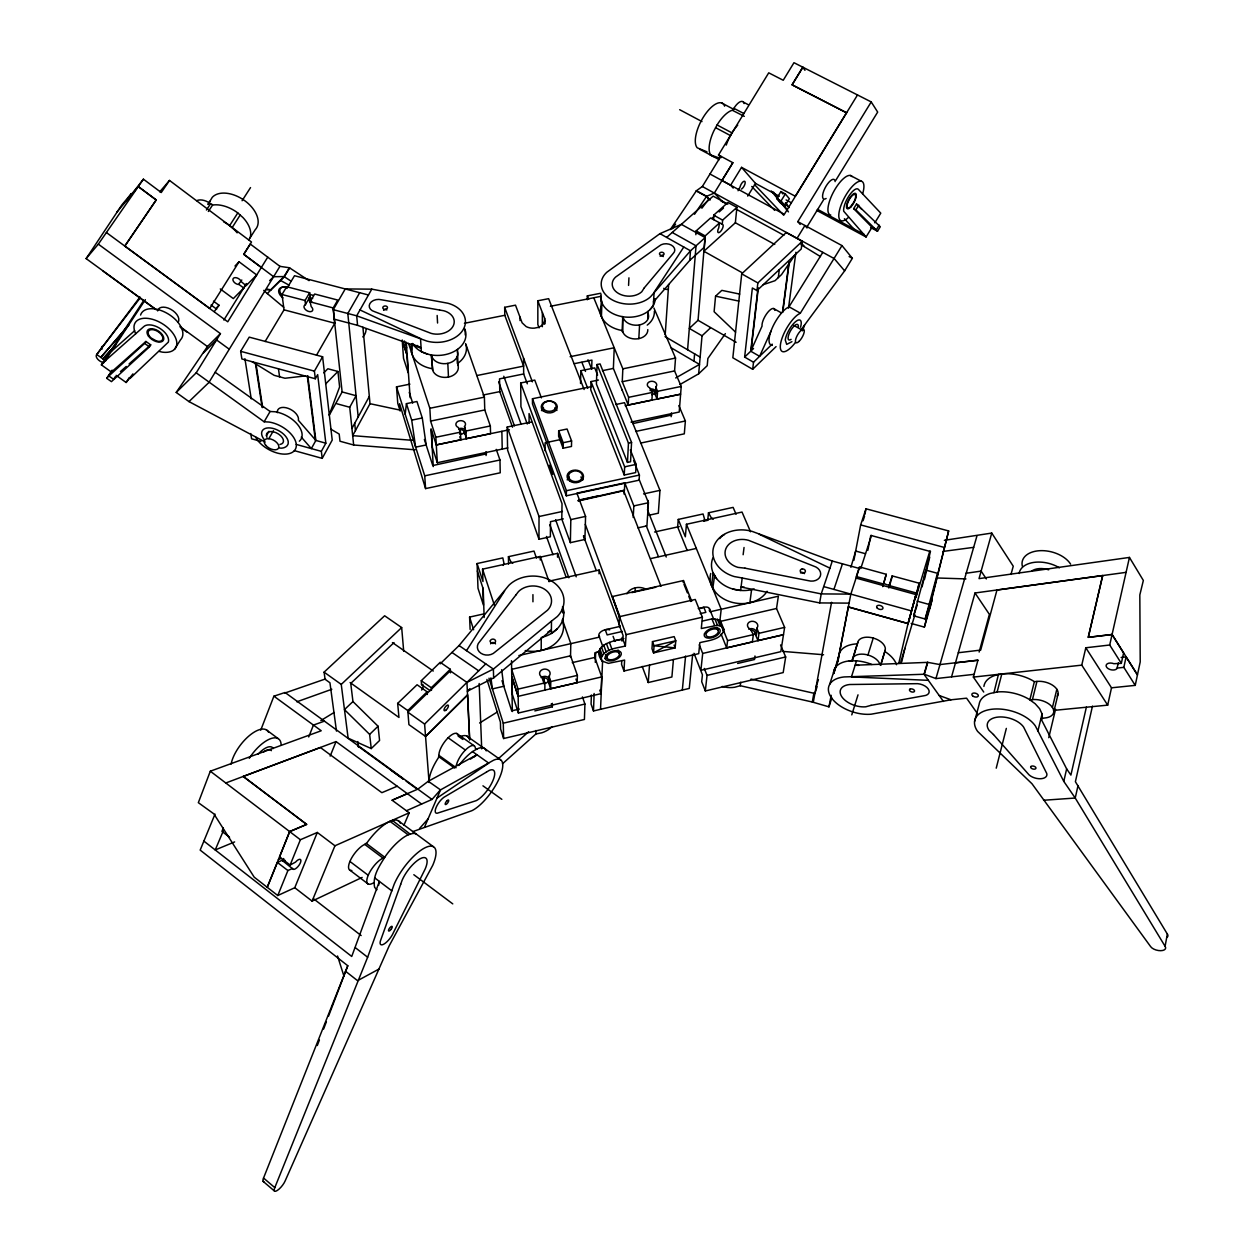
<?xml version="1.0" encoding="UTF-8"?>
<svg xmlns="http://www.w3.org/2000/svg" width="1254" height="1254" viewBox="0 0 1254 1254"><rect width="100%" height="100%" fill="white"/><g stroke="black" fill="none" stroke-linecap="round" stroke-linejoin="round"><path stroke-width="1.5" d="M584.129 389.508L548.641 298.671L537.841 300.772L537.841 324.504L539.11 327.874M563.312 518.89L550.49 521.68L550.365 536.775L538.985 539.251L539.016 516.523L507.212 427.018L531.524 421.987M540.239 560.005L540.239 556.447L482.555 569.144L482.962 581.527L477.1 563.548L502.823 557.905L503.967 563.391A5.079 4.044 -1.1 0 0 503.277 565.413M541.211 650.418L541.242 637.502A30.801 24.939 -0.4 0 0 562.827 607.265M542.339 326.714L542.371 312.622L537.841 300.772M543.076 681.126L542.261 677.238A5.282 4.358 0.1 0 1 540.255 671.298A5.282 4.358 0.1 0 1 547.434 669.636A5.282 4.358 0.1 0 1 549.456 675.577L548.86 683.383L550.678 688.759L577.185 682.631L577.389 675.373L570.554 655.811L511.632 669.338L518.09 689.104L518.388 713.024L601.027 693.65L601.716 676.909L594.788 657.441L594.945 652.754L600.415 651.5M544.628 323.626L544.644 318.344L542.371 312.622M544.738 324.081L544.644 318.344M543.75 683.728L543.781 678.148M545.082 450.688L545.114 442.787L560.883 439.48M544.863 690.108L544.894 682.897L543.076 677.521M550.678 688.759L550.741 681.549L548.907 676.172M440.185 663.852L459.058 645.559L508.842 585.367A31.037 25.017 -0.3 0 1 552.34 581.511A31.037 25.017 -0.3 0 1 557.325 616.529L551.478 621.122L551.368 633.458L557.168 628.881M534.831 710.908L552.34 706.817L552.371 703.337M558.688 430.765L558.626 436.267L563.093 448.227L571.479 446.455L571.589 440.953L567.074 429.009L558.688 430.765L563.171 442.725L563.093 448.227M557.528 557.199L557.575 553.343L538.217 557.607M562.513 612.187L562.607 606.607L563.783 613.034M562.983 618.818L563.375 622.439M563.077 613.237L563.124 609.522M633.615 460.516L639.415 475.062L639.101 480.172L566.322 495.816L566.416 490.722L532.464 398.741L591.7 386.561M633.192 517.463L633.85 505.911L624.805 482.837L576.903 493.135L585.571 516.397L584.913 539.471L570.366 542.653L570.821 519.611L520.708 382.972L534.768 380.103L541.399 397.879M570.507 657.237L570.805 643.631L562.388 619.633L563.563 626.044A30.551 24.845 -0.3 0 1 525.254 650.56M580.524 383.473L580.821 370.714L594.725 367.892L597.594 375.087M587.233 299.8L587.342 295.881L600.713 293.248M598.44 380.056L591.01 381.577L590.775 389.9L624.241 475.031L635.668 472.586L636.139 464.372L630.354 449.888M591.669 369.225L591.935 360.102L574.222 363.691M623.975 671L624.602 660.074L608.409 663.366L602.124 661.062C590.493 646.061 612.61 640.277 622.924 639.305L623.144 635.7L618.99 624.445L619.46 616.67L695.265 599.459L702.381 617.203L701.315 628.52L717.476 625.291L721.99 626.483L723.856 629.398C721.975 639.901 707.867 640.528 699.857 642.659L698.713 653.647L623.975 671L621.561 664.385L621.749 660.717M599.02 650.92L602.124 661.062M582.436 696.926L584.913 704.043L584.427 719.467L503.622 738.528L500.597 728.919L500.424 722.116L486.913 679.449M597.061 364.522L596.418 384.085L627.47 462.412L630.543 461.754L631.561 442.458L600.086 363.911L597.061 364.522L628.458 443.117L627.47 462.412M601.387 300.411L600.525 314.284M647.801 329.598A12.759 9.264 2.8 0 1 637.189 338.878A12.759 9.264 2.8 0 1 622.846 332.106L621.216 330.335A27.039 19.468 2.5 0 1 601.434 316.494L601.904 302.716L600.776 297.653M591.386 694.998L591.073 704.058L593.487 710.971L689.277 688.43L692.663 654.4M593.487 710.971L594.145 693.478M595.305 662.394L595.681 652.676L599.334 651.829M599.004 573.815L599.146 570.053L548.923 581.213M622.235 390.276L613.378 368.425L614.225 347.766L570.147 356.685M600.541 709.309L602.594 660.717M622.141 330.413L622.768 316.666L621.827 316.588M622.846 332.106L622.768 316.666M625.229 405.685L680.624 394.179L657.065 398.991L655.246 394.681L656.203 386.53A4.734 3.511 3.4 0 0 654.196 381.733A4.734 3.511 3.4 0 0 647.832 383.05A4.734 3.511 3.4 0 0 649.823 387.847L652.378 392.408L651.892 400.057L628.223 405.042L628.615 397.33L622.25 381.702L622.846 368.833L593.769 297.762L550.396 306.289M691.722 601.23L683.461 580.555L612.422 596.543L620.103 619.46M628.567 285.426L628.944 277.839M624.241 475.031L624.649 466.833L591.01 381.577M624.053 494.076L624.241 490.22L578.094 500.644M624.398 490.643L624.805 482.837M621.984 641.092L622.172 637.377M638.819 338.627L639.571 324.896A12.853 9.28 2.7 0 0 648.036 313.453L648.02 311.353M647.722 318.61L648.036 313.453M635.041 591.684L635.276 587.922L637.157 587.53A13.073 10.518 3.8 0 1 646.406 589.427M647.675 508.058L648.161 500.487M601.434 657.613C605.212 648.365 617.281 648.224 625.385 645.982L626.138 634.649L585.289 524.376M639.117 479.373L648.428 502.744L646.923 525.865L637.941 527.84M657.065 398.991L657.566 391.326L655.748 387M665.2 334.677L668.648 284.501M615.683 404.525L624.508 402.691L659.965 490.361L658.334 513.184L649.039 515.222M673.429 659.526L671.893 677.003L648.24 682.537L649.509 665.075M652.488 641.609L651.97 648.71L653.538 652.879L675.154 647.879L675.781 640.778L674.166 636.624L652.488 641.609L654.071 645.779L653.538 652.879L675.781 640.778L654.071 645.779L675.154 647.879L674.088 645.12M671.156 416.704L671.439 412.911M631.028 422.112L679.213 412.033L681.22 386.436L674.574 370.949L675.53 358.064L653.898 307.982M654.886 298.624A27.29 19.515 2.5 0 1 653.522 301.869L689.747 260.377L690.499 250.8L705.14 237.602L681.361 224.356L659.949 233.652L606.858 272.228A27.431 19.531 2.5 0 0 612.093 299.816A27.431 19.531 2.5 0 0 650.607 296.728L690.499 250.8L659.949 233.652M695.845 234.717L696.158 230.893L710.563 217.992L722.586 224.435A4.624 1.803 -61.1 0 1 722.147 229.168A4.624 1.803 -61.1 0 1 718.307 232.633A4.624 1.803 -61.1 0 1 718.746 227.899L719.498 222.93L705.171 235.924L698.055 320.272L689.308 328.423L702.036 335.79L698.666 373.817L680.06 384.461M687.584 349.756L696.048 245.8L672.222 232.476L666.658 237.414M678.822 405.559L685.374 420.983L684.308 433.837L640.622 443.085M704.058 521.225A4.985 3.887 5.8 0 1 704.591 519.281L703.071 513.983L678.273 519.422L677.646 526.946L687.192 550.475M722.257 224.419L722.617 220.124L736.897 207.38L727.931 202.474L713.698 215.186L713.651 219.497A4.624 1.818 -61.1 0 1 714.028 219.811M693.979 361.168L694.606 353.863L665.059 336.605M705.14 237.602L704.325 247.179L689.747 260.377M750.535 531.79L742.023 512.055L686.44 524.282L685.342 536.79L678.273 519.422M683.273 582.546L683.461 580.555M739.719 294.094L721.834 290.364L715.564 296.163L714.106 311.713L735.549 332.122M682.333 690.076L685.577 656.046M742.274 272.792L703.87 251.255L735.361 222.757L736.897 207.38M707.726 520.269L708.479 512.792L733.12 507.384L736.082 514.265M752.682 369.287L753.513 362.218L744.641 357.077L752.369 287.981L756.977 290.583L801.228 248.997L802.262 241.301L786.242 232.539L741.71 273.842L732.838 357.766L752.682 369.287L776.069 346.621M699.262 644.76L702.695 653.444L700.892 670.31L780.834 651.657L784.628 627.376L776.524 608.488L778.358 596.214L721.222 609.272L686.44 524.282M767.087 591.277A30.065 23.857 7.3 0 1 742.117 603.613A30.065 23.857 7.3 0 1 715.078 591.669L711.645 585.869L713.056 572.749L716.52 578.564M714.623 575.382L712.758 588.596M780.568 644.948L785.678 656.971L783.186 672.583L705.328 690.954L707.037 675.404L704.293 668.445M756.977 290.583L757.855 282.918L802.262 241.301M770.959 331.228L759.611 356.324L750.738 351.214L757.792 289.752M719.78 621.718L721.207 609.24L710.03 611.811M751.052 350.901L758.309 287.887M405.183 414.228L406.421 403.647L416.955 401.499L422.284 417.974L426.156 444.966L415.638 447.145L411.704 420.153L406.421 403.647M702.695 653.444L783.484 634.712L757.965 640.606L755.801 635.433L757.291 627.549A5.188 4.185 8.3 0 0 754.892 621.827A5.188 4.185 8.3 0 0 747.98 623.426A5.188 4.185 8.3 0 0 750.362 629.147L753.356 634.618L752.369 641.907L726.693 647.895L727.571 640.59L719.326 619.915L711.927 618.896L702.475 621.059M743.136 554.723L744.045 547.496M778.295 277.62L779.298 269.61M720.956 624.711L720.627 621.2L719.326 619.915M837.907 660.717L850.839 594.114L859.209 568.423L832.311 561.04L752.055 531.367A30.535 23.998 7.2 0 0 714.153 545.568A30.535 23.998 7.2 0 0 734.295 576.558L742.196 577.984L740.628 590.446L732.791 589.019M782.496 312.293L788.923 262.509M782.809 311.995L789.252 262.196M788.515 308.155L795.898 252.273M749.861 602.735L751.585 589.662M722.304 686.455A23.842 19.531 8 0 0 734.687 687.255L740.252 685.719L740.722 682.207M416.218 834.02A34.14 12.179 -53.5 0 0 412.754 833.455L408.161 834.819A34.14 12.179 -53.5 0 0 385.386 856.294C379.758 865.495 372.093 876.107 374.664 887.456L376.952 889.729M754.986 655.983L754.5 659.51L737.634 663.46M757.965 640.606L758.983 633.317L756.805 628.113M542.433 410.701L543.405 408.914M744.249 587.154A30.362 23.936 7.3 0 1 741.067 587.044L819.646 602.923L821.229 593.91L832.311 561.04M831.794 697.945L828.957 706.848L812.279 702.005L813.877 693.258L750.958 679.072M831.574 602.281L813.344 701.989M1165.091 946.3L1075.227 798.03L1063.784 781.383L1035.412 726.019A32.682 18.277 15.1 0 0 992.886 709.137A32.682 18.277 15.1 0 0 977.618 731.411L1031.995 783.766L1150.655 946.645A7.963 3.887 13.7 0 0 1160.796 950.689A7.963 3.887 13.7 0 0 1165.091 946.3L1167.349 934.058L1075.399 781.697L1092.453 706.174M853.896 560.334L860.667 524.909L865.981 508.795L948.651 530.944L929.386 608.88L932.083 599.741L930.437 606.481L924.37 627.11L911.188 623.457M864.915 514.344L865.981 508.795M837.594 662.284L848.284 607.014L908.037 623.583L898.757 663.444M828.957 706.848L831.198 695.312M867.815 550.396L870.793 535.411L930.327 551.478M833.534 672.693A30.3 17.227 17.7 0 1 851.184 660.764L852.14 660.795L857.783 642.393A14.264 8.292 17.5 0 1 873.254 638.051A14.264 8.292 17.5 0 1 885.23 650.074L880.731 665.184M852.14 660.795L857.783 642.393M882.675 586.621L886.264 574.301L859.429 566.886L856.294 576.542L883.239 583.925M882.894 586.355L886.264 574.301M1118.349 662.833L1116.953 668.586A5.721 3.339 12.9 0 1 1109.633 669.37A5.721 3.339 12.9 0 1 1106.53 664.479A5.721 3.339 12.9 0 1 1113.85 663.695L1121.327 663.366L1109.712 645.011L1085.807 647.769L1111.514 687.803L1135.231 685.374L1140.215 661.893L1139.823 594.945L1143.35 580.461L1129.446 557.419L979.029 578.627L991.757 533.075L944.372 540.317M891.296 579.912L892.158 575.899L919.198 583.22L915.828 597.672L929.778 551.196M1135.231 685.374L1123.835 667.347L1126.108 656.924L1121.154 657.441M1121.327 663.366L1123.6 652.942L1112.079 634.493L1129.446 557.419M1053.532 710.422L1107.69 705.14L1111.514 687.803M1078.032 785.568L1075.227 798.03L1043.563 800.256M1109.712 645.011L1112.079 634.493L1088.253 637.33L1102.642 575.555L996.961 590.038L980.691 650.089L958.307 652.738M1086.372 707.146L1070.9 775.082L1066.652 768.89L1040.93 718.636M1063.784 781.383L1066.652 768.89M848.362 606.889L908.084 623.567L915.969 594.568L856.074 578.078M919.198 583.22L908.084 623.567M1102.721 575.539L1088.268 637.33L1112.079 634.508L1137.456 674.871L1126.108 656.924M1107.69 705.14L1081.763 665.137L1085.807 647.769M915.969 594.568L908.037 623.583M901.736 661.83L904.886 648.428M913.664 615.824L925.922 570.147L937.475 573.297L925.154 619.006L913.664 615.824L917.191 605.071M922.066 586.903L930.484 551.29M924.433 579.567L929.747 557.074M1048.767 737.681L1055.57 709.215M1042.309 718.244L1044.895 717.993A15.393 8.747 14.5 0 0 1052.435 707.444L1056.84 689.245M1053.705 712.272L1058.062 694.042M924.37 627.11L948.651 530.944M1037.873 731.176L1042.074 713.902L1039.644 708.745L1035.193 703.745L1029.048 699.277A32.479 18.387 15 0 0 997.118 692.004L990.127 693.462A32.479 18.387 15 0 0 979.139 704.356L974.593 721.395M983.904 686.44A32.275 18.481 14.8 0 1 994.877 675.451L1001.821 673.962A32.275 18.481 14.8 0 1 1033.562 681.126L1034.362 681.706L1029.847 699.873L1032.434 699.607L1036.948 681.424A15.283 8.778 14.3 0 1 1053.423 685.797A15.283 8.778 14.3 0 1 1057.153 696.174M996.225 768.169L1006.335 728.402M997.118 692.004L1001.821 673.962M993.936 692.663L998.466 674.338M979.139 652.064L989.39 614.366L975.016 592.985L1126.092 572.357M983.732 692.036L973.355 677.097L977.948 660.184L939.92 664.573L927.772 662.363L855.134 665.231L858.959 665.388M1010.99 574.457L1013.248 566.212L991.757 533.075M977.383 713.51L966.583 698.18L951.018 699.795L871.138 714.2A30.488 17.148 17.8 0 1 831.637 698.07A30.488 17.148 17.8 0 1 844.161 676.941L924.323 674.244L935.939 678.586L951.567 676.846L975.016 592.985M935.939 678.586L976.976 535.819M927.474 662.378L924.026 674.276L943.447 701.456M924.323 674.244L927.772 662.363M850.886 567.31L855.667 551.055L865.448 553.704M900.685 662.363L914.903 614.789M880.559 665.357L885.23 650.074M892.158 575.899L889.149 585.555L916.266 592.985M888.788 587.969L890.795 581.527M867.94 655.011L873.239 638.051M851.779 714.874L858.018 694.841M871.844 664.479A30.3 17.227 17.7 0 0 856.513 660.827L851.45 676.894L928.352 680.342M925.154 619.006L930.296 602.813M804.551 325.068L803.767 327.498A22.211 7.571 -60.1 0 1 802.356 330.852M838.518 658.711L833.738 673.586L839.067 654.713A30.127 17.337 17.6 0 1 856.513 643.898L857.47 643.929M829.678 684.339L834.819 668.398M860.761 568.532L871.499 535.442M862.611 193.743L863.003 192.567A22.243 7.634 -61.5 0 0 855.996 183.053A22.243 7.634 -61.5 0 0 839.647 209.637A22.243 7.634 -61.5 0 0 846.795 218.901L848.535 217.334M817.169 686.455L814.849 693.572L813.877 693.258M816.088 686.784L818.423 679.652M863.05 520.771L864.555 516.193M823.706 586.59L833.926 589.411L842.453 563.83M274.798 1187.632L367.641 957.241L394.195 884.18A34.281 11.913 -53.6 0 1 425.137 847.72A34.281 11.913 -53.6 0 1 432.724 865.338L389.21 945.798L285.128 1180.97A8.715 2.633 -51.4 0 1 277.306 1190.454A8.715 2.633 -51.4 0 1 274.798 1187.632L263.544 1178.039L347.781 965.737L200.17 850.102L215.014 814.097M544.753 320.554L543.86 323.046A11.756 8.496 0.1 0 1 537.856 327.466L534.439 328.14A11.756 8.496 0.1 0 1 526.131 326.557L522.119 322.811L515.504 305.161L504.657 307.324L504.798 315.287L523.608 366.105L476.833 375.557M203.681 840.948L351.731 956.457L379.366 881.421A34.187 12.101 -53.5 0 0 378.661 885.277M329.285 414.651L339.615 386.922L337.937 371.466L327.843 368.754L323.736 372.861M260.738 730.157L273.905 696.189L321.228 730.768L210.311 771.21L198.336 802.67L213.885 813.877L254.186 877.142L277.777 895.528L294.768 887.722L317.309 832.452L334.943 845.776L409.227 812.796L392.094 800.209L417.864 789.127L428.288 781.273L476.959 754.751A31.397 11.129 -54.7 0 0 474.357 756.773M317.309 1045.507L319.409 1040.005M323.61 1029.032L326.401 1021.712M328.501 1016.226L347.797 965.737M223.322 827.812L221.942 831.355L229.56 837.233M284.83 693.054L325.507 678.931M296.837 701.801L331.824 689.277M308.719 736.96L313.437 725.078L324.425 721.144M330.163 756.099L336.041 741.584L421.579 804.049L432.019 799.441L440.342 789.989L493.559 760.237A31.475 10.957 -54.7 0 1 499.609 777.574A31.475 10.957 -54.7 0 1 471.865 810.695L412.566 831.7M397.189 786.227L381.859 792.685L320.397 747.525L243.26 776.445L306.681 824.395L289.658 831.574L279.579 856.937L290.129 865.041L295.505 862.125A6.113 2.367 -52.4 0 1 300.725 859.805A6.113 2.367 -52.4 0 1 297.982 866.561A6.113 2.367 -52.4 0 1 292.762 868.897L282.087 860.307L277.369 862.423L267.243 887.315L289.674 831.59L306.65 824.411L243.198 776.445M277.777 895.528L287.903 870.542L292.637 868.426M290.129 865.041L300.38 839.741L317.309 832.452M294.768 887.722L312.089 901.124L334.943 845.776M223.588 830.226L215.233 849.946L234.623 841.92M392.251 820.335L410.246 834.208M403.929 825.226L409.227 812.796M424.526 827.123L440.53 789.895L428.288 781.273M750.738 351.214L762.04 326.134A11.051 3.903 -60.2 0 1 767.683 312.434A11.051 3.903 -60.2 0 1 774.862 310.396M744.312 116.356L732.305 110.258A25.801 10.408 -62.3 0 0 717.069 124.961L713.824 130.949A25.801 10.408 -62.3 0 0 711.018 155.23L713.369 156.609M362.908 327.231L370.008 403.694L352.688 435.655L353.659 444.998L415.074 449.794M737.728 125.102A25.879 10.267 -62.2 0 0 732.007 132.893L728.762 138.912A25.879 10.267 -62.2 0 0 726.238 145.072M351.935 428.413L369.334 396.405M322.2 458.368L332.216 440.076L322.607 356.763L249.232 337.138L240.658 351.324L241.881 358.957L315.318 378.755L317.67 374.632L325.836 443.195L321.353 451.362L322.2 458.368L294.329 450.641M412.488 440.326L352.688 435.655L349.725 407.252L356.058 395.715L342.123 391.938L333.266 309.66L345.258 288.937L371.78 289.157L447.944 303.249A27.964 20.189 -2.3 0 1 463.384 329.285A27.964 20.189 -2.3 0 1 426.909 341.088L356.669 315.82L333.266 309.66M329.222 415.262L342.17 391.906M417.112 345.43A27.823 20.158 -2.4 0 0 421.125 348.063L357.578 325.35L356.669 315.82L371.78 289.157M315.318 378.755L314.409 371.137L322.607 356.763M368.472 295.003L359.694 292.715L347.813 313.5L358.189 416.908M268.858 438.696L273.45 430.671M316.478 355.258L334.818 323.234L333.188 307.951L337.749 300.067L314.676 294.032L310.099 301.822L311.211 306.619A4.812 2.931 30.7 0 1 311.776 311.321A4.812 2.931 30.7 0 1 305.568 309.691A4.812 2.931 30.7 0 1 305.004 304.988L310.146 296.994L309.644 292.715L286.696 286.727L282.009 294.518L284.031 309.832L265.111 341.527M207.992 204.433L212.239 197.364A26.992 16.71 33.3 0 1 245.267 201.079A26.992 16.71 33.3 0 1 255.189 229.748L248.7 240.047M266.459 435.702L268.983 431.298M265.19 442.035L188.993 401.609L176.218 392.455L196.204 372.83L264.139 421.783L270.096 411.5L274.971 411.751A23.246 13.23 29.3 0 1 297.574 424.495A23.246 13.23 29.3 0 1 299.345 441.189M305.553 304.8L305.051 300.49L309.644 292.715M670.294 229.592L696.425 190.718L702.35 186.517L720.831 156.248M286.852 288.436L294.518 275.723L359.694 292.715M309.048 280.645L289.408 267.76L284.062 276.57L270.754 289.721L265.582 289.768M289.643 267.948L284.297 276.758L267.274 293.561L263.732 290.379M208.932 382.47L279.94 266.35L289.408 267.76M732.712 110.242L733.888 108.314A12.117 4.875 -62.6 0 1 744.092 103.58M720.94 157.722L718.511 154.979L768.733 72.826L783.233 80.272L793.97 62.7L871.216 101.919L877.675 112.076L835.791 180.31M718.511 154.979L732.869 162.706L721.912 180.482L730.627 185.216L733.198 188.069M694.528 214.277L706.613 196.298L714.325 193.053L732.869 162.706M730.627 185.216L741.553 167.362L795.318 196.282L846.56 112.797L792.073 84.817L802.842 67.214L804.974 70.302M802.858 67.214L792.073 84.817L846.607 112.766M738.042 190.733L740.079 186.956A4.452 1.724 -61.6 0 1 743.34 181.626A4.452 1.724 -61.6 0 1 745.064 183.539A4.452 1.724 -61.6 0 1 741.788 188.868L741.396 189.072M747.729 196.094L755.504 183.413L741.553 167.362M776.634 198.555L780.913 191.564L785.333 193.947L789.346 198.728L785.082 205.656L780.693 203.289L776.634 198.555L781.038 200.938L785.082 205.656M781.038 200.938L785.333 193.947M857.501 94.975L784.33 214.34L709.983 174.024M800.193 224.45L797.795 221.629L871.216 101.919M797.105 238.244L804.927 225.501L807.027 227.977M806.965 226.896L823.517 199.903M795.6 342.217A22.211 7.571 -60.1 0 1 780.333 345.728A22.211 7.571 -60.1 0 1 797.497 314.911L800.35 313.155L841.983 245.596L797.795 221.629M816.573 210.311L866.075 236.975L872.032 227.303L853.66 208.65L856.545 204.026L880.292 226.755L877.502 231.238L870.668 227.585M874.822 222.82L880.763 213.149L858.504 189.511A13.731 4.718 -61.5 0 0 849.24 195.499A13.731 4.718 -61.5 0 0 843.707 211.221L866.075 236.975M772.307 345.367A22.164 7.681 -60.1 0 1 771.21 330.476A22.164 7.681 -60.1 0 1 786.164 308.547L789.032 306.791L822.796 252.367M801.212 329.598L844.632 270.848L852.359 258.293L841.983 245.596M220.281 288.953L233.322 298.593L243.778 288.028L246.552 283.545M196.204 372.83L220.438 333.627L98.329 244.169L86.134 258.606L156.546 309.91M290.803 280.99L284.062 276.57L273.623 276.711L243.762 254.343L250.251 244.028L267.729 257.164L227.758 321.792L106.402 232.539M176.218 392.455L207.427 346.543L220.438 333.627M223.87 320.036L246.207 284.015M234.984 266.02L239.059 261.788L256.709 274.971L246.082 285.693L241.207 281.601A4.687 2.821 32.1 0 0 235.909 277.667A4.687 2.821 32.1 0 0 233.087 280.551A4.687 2.821 32.1 0 0 238.37 284.486L241.803 280.018M877.502 231.238L855.902 209.857L858.786 205.217M879.195 225.156L876.405 229.639L872.032 227.303M214.309 311.525L219.074 305.286L213.478 301.164M239.059 261.788L209.747 308.453L124.82 246.066L156.201 199.966L138.285 186.58L116.685 212.365M174.525 349.286L180.576 339.724A23.732 13.559 32.2 0 0 168.444 314.096A23.732 13.559 32.2 0 0 140.589 315.052M469.952 688.65L467.35 691.22L493.637 677.944L493.386 669.087L466.504 650.669L504.625 590.916M351.825 870.48A16.161 5.972 -53.1 0 1 350.712 859.727A16.161 5.972 -53.1 0 1 364.726 844.381L367.124 842.594A33.999 12.446 -53.4 0 1 389.963 821.354L394.602 820.038A33.999 12.446 -53.4 0 1 400.292 823.141M240.157 215.045L232.209 227.538M116.136 375.354L126.121 382.501L129.287 377.579M126.121 382.501L132.94 373.88M237.131 232.836A27.274 16.6 33.1 0 0 234.921 230.281L229.639 225.61L237.79 212.929L243.01 217.6A27.118 16.647 33.2 0 1 250.048 237.821M242.085 200.734L250.534 187.583M149.43 346.856L150.715 344.866L145.903 341.449L111.418 372.062L106.747 378.347L111.449 381.639L149.43 346.856L144.618 343.439L108.863 375.981L113.581 379.288L115.29 376.67M144.618 343.439L145.903 341.449M106.747 378.347L112.092 370.149M653.522 301.869L655.623 298.624M111.418 372.062L101.386 364.883L105.101 360.886L145.354 299.643M206.424 210.014L210.562 203.712L213.133 204.982A27.118 16.647 33.2 0 1 237.79 212.929M208.352 211.471L212.49 205.17M683.791 247.038L654.102 292.339L653.303 305.443L649.823 309.832M101.386 364.883L143.364 301.038M208.195 203.979L210.061 201.157M139.962 297.041L96.73 354.506A6.38 3.496 32.3 0 0 97.702 359.177A6.38 3.496 32.3 0 0 103.863 362.641M124.82 246.066L156.217 199.966L138.285 186.58L143.411 179.181L161.264 192.536L169.509 180.435L251.49 242.022L243.778 254.28L261.365 267.431M795.114 254.734L781.555 274.563L775.035 280.692L763.278 284.658M128.488 198.257L143.411 179.181M86.134 258.606L121.779 205.013L131.435 193.492L126.356 200.797M98.329 244.169L138.285 186.58M725.376 333.627L707.883 358.456L707.209 365.682L698.666 373.817M462.883 739.468L458.212 736.145A14.782 5.486 -54.6 0 0 448.086 737.807A14.782 5.486 -54.6 0 0 438.931 755.394L438.398 757.761A31.225 11.427 -54.6 0 0 429.087 782.512L424.604 724.06L485.753 663.868M701.879 208.227L708.792 198.963L706.472 196.533L696.283 190.953M672.144 228.777L675.592 224.152M140.448 297.559L96.73 354.506L105.697 360.901M755.801 635.433L756.272 634.853A5.173 4.17 8.3 0 0 755.018 629.806A5.173 4.17 8.3 0 0 748.748 629.179M159.76 191.815L169.509 180.435M128.551 325.147L100.806 357.421L128.676 325.303M419.541 828.502L428.037 818.94M110.665 350.258L102.875 358.895L115.932 344.584M548.86 683.383L549.393 682.803A5.251 4.358 0 0 0 549.895 681.737M655.246 394.681L655.701 394.211A4.718 3.496 3.4 0 0 655.137 390.339A4.718 3.496 3.4 0 0 650.121 389.101M216.723 307.669L219.074 305.286M325.726 383.834L337.937 371.466M269.641 280.661L273.623 276.711M203.54 352.797L216.55 339.928L229.325 349.27M427.285 694.434L427.097 691.816L417.08 684.762L397.659 703.384L407.785 710.579L408.914 724.624L425.608 736.459L467.523 694.904M425.608 736.459L467.632 694.998L469.686 739.703M465.61 343.549L484.389 397.142L484.765 409.964L490.345 425.968L490.549 433.649L466.159 438.665L465.156 433.727A4.797 3.621 -2.1 0 0 465.83 431.909M430.138 690.672L421.532 684.637L421.266 680.718L440.217 662.284L450.296 669.275L450.499 672.834M403.71 651.328L401.672 627.564L384.633 615.777L324.096 672.144L341.245 684.418L348.126 738.167L371.247 748.575L379.586 740.471L378.065 726.238L352.954 701.55L350.744 683.43L394.007 642.612M464.654 434.213L464.842 426.062A4.812 3.621 -2.1 0 0 463.165 421.125A4.812 3.621 -2.1 0 0 456.566 422.488A4.812 3.621 -2.1 0 0 458.227 427.442L460.484 432.144L460.814 439.762L436.298 444.919L437.317 462.71L507.807 447.929M407.785 710.579L427.097 691.816M431.47 690.374L431.298 687.741L450.296 669.275M753.513 362.218L772.198 344.145M371.247 748.575L369.632 734.389L378.065 726.238M215.171 372.266L270.096 411.5M188.993 401.609L209.183 382.219M744.641 357.077L753.544 348.518M352.954 701.55L344.458 709.607L369.632 734.389M341.245 684.418L401.672 627.564M702.036 335.79L710.125 328.203M129.914 378.583L168.334 342.138A14.687 8.339 32.1 0 0 159.634 328.219A14.687 8.339 32.1 0 0 143.52 326.839L105.101 360.886M711.974 218.368L714.858 215.782M719.185 211.91L723.495 208.039M502.493 763.78L535.913 733.966L541.838 732.791A24.218 20.315 -0.6 0 0 552.073 726.599M111.261 351.512L134.664 330.695M672.222 232.476L713.15 196.141L727.822 204.167M497.901 759.093L528.592 731.803M120.462 371.545L126.215 366.466M129.099 363.926L150.715 344.866M791.932 341.684L786.697 344.38L785.255 339.944A13.888 4.734 -60.1 0 1 795.506 321.729A13.888 4.734 -60.1 0 1 800.522 327.231M493.637 677.944L551.399 630.088A30.864 24.955 -0.4 0 1 547.982 631.891M551.478 621.122L493.386 669.087L466.943 682.395L450.264 670.827L407.832 712.162L424.604 724.06M437.019 798.061L488.762 763.122L472.507 751.601A31.35 11.192 -54.6 0 0 458.807 765.504M470.469 759.078L476.959 754.751M479.608 723.025L497.446 711.911M320.836 720.564L334.05 712.507M472.507 751.601L477.335 748.763M675.687 377.971L699.497 364.412L670.968 347.687M430.404 354.788L431.345 354.866L432.708 370.322A13.01 9.577 -2.3 0 0 448.477 377.062A13.01 9.577 -2.3 0 0 457.945 365.259L458.102 363.096A27.572 20.111 -2.4 0 0 466.096 345.258M457.522 349.38L457.945 365.259M379.178 968.95L357.562 980.675L345.461 971.176M373.99 882.691L372.219 883.537A16.239 5.847 -53.3 0 1 368.221 875.276L349.929 861.467M312.089 901.124L362.14 877.424M368.221 875.276A16.239 5.847 -53.3 0 1 383.003 858.097L384.774 857.266L366.513 843.566M406.437 810.742L421.579 804.049M278.388 859.617L281.147 858.41M392.157 800.256L407.409 793.688M225.798 782.982L336.041 741.584M310.146 296.994L309.597 297.182A4.797 2.947 30.8 0 0 310.161 301.9M273.905 696.189L285.05 692.49L432.019 799.441M421.532 684.637L422.034 684.48A5.518 2.179 -54.8 0 1 421.657 690.061M635.276 587.922L633.411 588.377A13.073 10.518 3.8 0 0 626.953 593.816M503.622 738.528L503.277 723.182L584.913 704.043M707.037 675.404L785.678 656.971M518.388 713.024L512.353 694.402L512.071 677.63L518.184 696.331L601.716 676.909M519.266 709.074L511.71 710.846L502.008 680.671M572.263 662.629L594.788 657.441M518.09 689.104L544.894 682.897M550.741 681.549L577.389 675.373M727.571 640.59L753.356 634.618M758.983 633.317L784.628 627.376M622.407 631.436L607.14 634.916L605.259 629.759L620.244 626.342M700.187 613.645L705.861 612.36L703.823 607.281L698.259 608.551M518.874 655.528L599.287 637.142M626.138 634.649L702.381 617.203M614.397 640.778L623.896 638.615M719.812 621.514L776.524 608.488M631.859 592.625L655.732 587.248M470.125 629.43L469.592 617.093L484.624 613.723M650.795 558.563L696.331 548.421M654.588 531.994L679.213 526.586M703.839 521.162L707.632 520.332M508.56 564.096L508.434 556.682L534 551.07L536.493 558.187M539.016 516.523L562.419 511.46M643.584 493.904L659.965 490.361M570.821 519.611L585.571 516.397M633.85 505.911L648.428 502.744M566.416 490.722L639.415 475.062M578.407 500.174L598.377 495.863M578.282 500.989L623.959 490.69M624.649 466.833L636.139 464.372M628.458 443.117L631.561 442.458M409.933 384.147L396.499 386.859L397.784 403.49L400.167 411.046L399.603 403.71L425.576 488.59L500.236 472.789L499.97 459.999L496.271 449.371M632.862 423.601L671.815 414.996M563.171 442.725L571.589 440.953M425.576 488.59L424.745 475.83L499.97 459.999M635.637 431.454L685.374 420.983M433.288 466.598L431.047 428.805L436.314 444.951L509.375 429.761M436.298 444.919L435.859 437.254L430.592 421.093L484.765 409.964M622.25 381.702L674.574 370.949M435.859 437.254L460.484 432.144M466.159 438.665L465.861 431.031L490.345 425.968M628.615 397.33L652.378 392.408M657.566 391.326L681.22 386.436M483.072 395.026L499.782 391.624L499.531 378.865L523.67 373.958L523.561 358.174M602.469 370.651L613.378 368.425M430.592 421.093L429.84 408.287L484.389 397.142M622.846 368.833L675.53 358.064M411.704 420.153L422.284 417.974M411.359 351.919L412.096 354.208A27.572 20.111 -2.4 0 0 431.188 368.504L432.128 368.582M464.419 323.297L504.798 315.287M593.769 297.762L601.121 296.305M942.898 551.447L973.715 547.34M965.925 573.282L981.13 571.103L986.334 578.94M955.485 662.833L977.932 660.247M304.957 375.965L284.987 378.253L274.187 375.338L252.117 361.716M951.567 676.846L974.092 674.338M973.355 677.097L1081.763 665.137M1117.204 668.068L1123.835 667.347M1034.362 681.706L1036.948 681.424M939.183 695.5L951.018 699.795M279.705 448.07C283.655 448.728 289 446.471 288.248 441.737A14.593 8.229 29.3 0 0 270.19 427.943A14.593 8.229 29.3 0 0 264.186 439.574M849.256 660.921L856.513 660.827M911.078 610.792L850.839 594.114L821.229 593.91L742.196 577.984M819.646 602.923L849.099 603.127M936.644 577.969L965.925 578.909M264.139 421.783L269.03 422.034A23.34 13.183 29.3 0 1 294.878 439.637A23.34 13.183 29.3 0 1 284.439 454.136A23.34 13.183 29.3 0 1 256.725 439.088L255.581 436.941M782.809 651.406L823.564 654.745M267.008 289.141L270.989 289.878M715.564 296.163L738.825 301.085M400.919 410.293L370.008 403.694M740.252 685.719L812.279 702.005M159.211 351.402L162.221 352.123A23.81 13.512 32.1 0 0 175.685 338.125A23.81 13.512 32.1 0 0 148.427 318.469A23.81 13.512 32.1 0 0 135.181 332.608L135.793 333.689M282.009 294.518L305.051 300.49M309.503 294.361L313.281 295.348M334.301 319.206L357.578 325.35M284.031 309.832L334.818 323.234M310.099 301.822L333.188 307.951M240.658 351.324L314.409 371.137M860.667 524.909L943.807 547.308M336.762 403.725L349.725 407.252M353.659 444.998L339.991 441.236L339.191 434.056L330.742 429.103M917.113 601.152L928.712 604.334M325.836 443.195L315.867 440.436L298.358 420.294A11.568 6.646 29.4 0 0 288.248 408.381A11.568 6.646 29.4 0 0 277.369 412.66M296.242 444.418L321.353 451.362M260.895 441.377L251.599 438.806L250.753 433.523M833.926 589.411L850.839 594.114M838.675 656.72L839.067 654.713M709.592 154.571L718.699 157.8M724.624 106.182L723.777 104.395A25.723 10.549 -62.4 0 0 703.118 117.531A25.723 10.549 -62.4 0 0 697.255 147.815L706.974 151.828M427.677 354.145L421.344 351.637L420.529 338.564L359.992 309.942M412.519 343.988L421.125 348.063M759.25 534.282L829.913 568.14M743.465 102.17L748.419 104.772M733.888 108.314L743.841 113.534M721.458 102.875L733.825 109.364M850.369 175.466L861.263 181.203M717.069 124.961L732.007 132.893M715.595 127.673L730.533 135.62M679.668 109.694L701.989 121.575M853.66 208.65L855.902 209.857M817.718 209.434L864.1 234.388M849.13 256.568L852.359 258.293M699.622 149.21L719.216 159.65M755.504 183.413L779.314 196.267M786.117 199.935L791.227 202.693M702.35 186.517L834.208 258.59L844.632 270.848M720.674 200.703L725.878 203.556M736.114 209.152L783.875 235.282M800.945 244.608L820.461 256.584M696.425 190.718L706.613 196.298L710.14 199.997M735.361 222.757L774.753 244.436M713.698 215.186L722.617 220.124M280.551 280.457L288.953 285.113M884.885 651.61L885.763 652.096A30.127 17.337 17.6 0 1 896.579 664.73M696.158 230.893L705.171 235.924M741.71 273.842L757.855 282.918M789.032 306.791L800.35 313.155M773.64 308.531L781.477 312.951M793.813 325.429L801.714 329.896M697.992 320.272L736.129 342.279M694.606 353.863L700.155 357.108M459.058 645.559L466.504 650.669M451.957 652.441L478.683 670.827M392.439 642.597L433.257 671.031M421.266 680.718L431.298 687.741M466.676 735.973L483.731 748.027M484.436 748.403L500.581 759.799M456.707 733.449L473.918 745.628M448.117 737.775L465.391 750.049M350.085 682.552L398.96 717.445L397.659 703.384M482.947 785.819L501.835 799.331M438.931 755.394L456.127 767.714M439.025 756.883L454.653 768.075M390.668 769.925L403.145 778.985M179.98 326.542L207.427 346.543M103.11 271.115L155.182 309.017M180.419 327.388L186.721 331.981M358.111 746.193L403.192 779M406.124 781.132L417.268 789.252M211.064 305.035L216.66 309.142M398.129 820.649L433.367 846.685M239.012 284.486L243.778 288.028M266.318 729.844L278.106 738.575M389.963 821.354L408.161 834.819M413.82 874.712L452.772 903.883M364.726 844.381L383.003 858.097M267.729 257.164L279.94 266.35M374.664 877.847L391.859 890.873M350.07 870.292L368.253 884.086M210.311 771.21L300.38 839.741M277.369 862.423L287.903 870.542M313.484 898.71L361.152 935.562M355.446 947.758L367.641 957.241M267.274 293.561L283.702 307.293M263.199 1181.425L274.438 1191.018M282.965 297.888L281.257 296.414A9.139 5.58 31.3 0 1 279.187 289.094A9.139 5.58 31.3 0 1 286.743 287.683M856.545 204.026L861.764 209.387M751.742 186.47L774.674 210.374M754.485 184.557L783.797 215.327M714.325 193.053L722.461 201.69M844.397 218.729L853.613 228.745M800.726 242.367L804.347 246.474M804.472 573.627L804.08 573.172A2.571 2.022 9.4 0 0 801.619 572.451L800.992 572.608A2.571 2.022 9.4 0 0 800.46 572.906M301.289 437.082L311.337 448.603L315.867 440.436L307.779 375.667M780.913 191.564L782.935 193.962M771.273 190.953L788.468 211.895M773.31 191.909L778.06 197.991M782.825 204.073L787.575 210.155M785.208 203.242L787.59 206.33M785.694 202.866L789.142 207.615M598.973 652.77L599.71 654.369M708.479 512.792L711.269 517.808A4.985 3.887 5.8 0 1 713.197 519.219M720.627 621.2L723.856 629.398M587.342 295.881L588.675 299.189M721.614 626.357L723.621 631.264M717.335 619.068L720 625.636M621.89 389.43L628.223 405.042M721.081 634.054L726.693 647.895M714.811 618.724L717.476 625.291M709.482 608.77L713.557 618.833M716.943 627.219L718.307 630.574A6.552 3.511 -21.7 0 1 710.172 636.985A6.552 3.511 -21.7 0 1 708.118 631.248A6.552 3.511 -21.7 0 1 718.307 630.574M711.927 618.896L714.592 625.464M683.963 584.27L687.396 592.876M688.775 596.324L690.844 601.497M587.969 359.773L591.543 368.786M647.456 509.704L666.235 557.027M581.903 362.359L585.477 371.435M646.233 525.661L658.397 556.541M693.979 653.287L702.428 674.793L701.691 681.69L705.328 690.954M580.821 370.714L587.734 388.348M623.599 490.58L660.968 586.214M558.657 433.508L563.124 445.483M642.22 666.423L648.24 682.537M612.422 596.543L620.197 617.485M504.657 307.324L532.354 381.843M599.146 570.053L620.056 626.498M622.924 639.305L625.385 645.982M583.58 535.85L584.913 539.471M523.67 373.958L527.307 383.802M583.502 536.007L596.183 570.366M566.322 495.816L532.48 403.929L532.464 398.741M613.081 636.327L614.962 641.437M618.081 649.98L619.335 653.397M549.377 465.234L552.701 474.325M609.46 642.393L611.889 649.086M527.244 423.993L520.927 406.625L520.708 382.972M570.366 542.653L561.792 519.078L562.027 503.7L529.063 413.569L529.11 423.35M606.434 643.568L608.864 650.262M603.723 645.136L606.137 651.829M598.989 635.95L602.704 646.202M605.792 654.745L607.03 658.162M503.794 376.247L521.053 424.056M555.6 519.72L576.213 576.824M601.481 646.97L603.895 653.663M599.882 648.945L602.296 655.638M498.653 381.827L514.391 425.78M549.848 524.768L568.846 577.765M557.575 553.343L566.118 577.232M499.782 391.624L512.51 427.206M546.478 536.461L552.998 554.785M599.773 690.139L601.027 693.65M538.985 539.251L507.604 450.17L507.212 427.018M540.239 556.447L549.095 581.731M575.962 679.072L577.185 682.631M486.599 453.807L432.771 465.547L424.385 439.48M464.341 426.564L465.861 431.031M508.434 556.682L510.895 561.87A5.079 4.044 -1.1 0 1 512.745 563.328M459.81 436.8L460.814 439.762M551.321 703.792L552.34 706.817M431.345 354.866L432.708 370.322M408.553 343.392L429.84 408.287M482.555 569.144L494.515 605.604M404.431 340.994L406.657 347.813M402.221 340.273L406.939 354.788L408.193 372.799L403.522 358.33L402.221 340.273L407.205 355.587M477.366 570.993L483.213 588.972L484.154 617.517M511.757 676.611L518.184 696.331M437.317 462.71L432.379 447.474L431.329 429.683M409.227 392.345L412.691 403.13M396.499 386.859L424.745 475.83M469.592 617.093L473.62 629.759M488.997 678.195L503.277 723.182M337.545 956.003L343.894 975.957M601.434 316.494L600.321 311.447A27.039 19.468 2.5 0 1 601.058 306.399M244.922 358.722L251.239 398.866M256.02 363.895L262.65 407.581M255.487 363.754L262.133 407.44M278.466 368.833L279.579 376.796M324.096 672.144L325.084 679.292L329.943 682.772L336.48 731.113M490.925 677.865L492.399 688.901L503.794 686.267L501.647 669.714M307.293 375.887L315.334 440.295M357.813 741.537L358.503 747.212M354.694 423.335L355.431 430.592M406.28 342.264L410.136 397.675M411.406 343.894L412.096 354.208M411.312 344.96L411.657 350.117M1042.074 713.902L1042.356 718.887M437.16 315.459L437.568 323.015M447.819 363.362L448.477 377.062M466.943 682.395L469.623 739.813M457.052 356.653L457.349 363.519M479.185 683.508L481.708 748.873M465.093 329.802L465.281 334.959M477.1 563.548L477.993 588.267L483.464 605.196L482.9 587.985M485.972 451.738L486.082 455.516M501.866 431.313L502.227 449.089M511.491 660.686L512.337 711.535M520.002 317.043L520.034 320.569M532.934 594.631L532.95 601.795M535.897 730.502L535.913 733.966M655.199 299.142A27.243 19.5 2.5 0 1 625.401 317.074A27.243 19.5 2.5 0 1 601.074 294.267M660.137 256.239A2.273 1.599 3.3 0 1 663.319 256.584M830.791 215.061A22.196 7.728 -61.5 0 1 833.973 191.094A22.196 7.728 -61.5 0 1 852.062 176.61M668.445 289.219A25.817 10.283 -60.6 0 1 663.742 288.31M791.102 339.348A8.888 3.025 -60.1 0 1 788.343 335.994A8.888 3.025 -60.1 0 1 794.487 325.679A8.888 3.025 -60.1 0 1 798.296 327.278M835.117 181.595A11.067 3.919 -61.6 0 0 834.788 180.2L834.051 179.432A11.067 3.919 -61.6 0 0 827.562 183.899A11.067 3.919 -61.6 0 0 822.655 194.95L822.577 196.847A11.067 3.919 -61.6 0 0 826.135 198.477M458.698 428.821A4.797 3.621 -2.1 0 1 464.466 429.354M457.365 351.543A13.104 9.593 -2.3 0 1 447.803 363.362A13.104 9.593 -2.3 0 1 431.925 356.622M411.359 348.988A27.572 20.111 -2.4 0 1 411.923 345.493M464.529 328.438A27.76 20.158 -2.3 0 1 447.85 353.989A27.76 20.158 -2.3 0 1 412.535 343.471M639.556 324.896A12.853 9.28 2.7 0 1 623.473 318.359M654.353 311.227A27.039 19.468 2.5 0 1 647.221 325.115M101.887 349.364A6.364 3.511 32.4 0 1 102.076 346.433M196.737 200.656A12.791 7.837 33.8 0 1 210.562 203.712M223.573 221.77A27.274 16.6 33.1 0 1 229.639 225.61M366.074 329.112A26.569 16.302 30 0 1 362.751 336.918M266.977 437.348A9.342 5.267 29.3 0 1 271.209 431.548A9.342 5.267 29.3 0 1 282.275 437.615A9.342 5.267 29.3 0 1 279.955 444.433M157.675 310.914A11.819 6.803 32.3 0 1 158.333 309.252L159.666 308.014A11.819 6.803 32.3 0 1 170.81 309.315A11.819 6.803 32.3 0 1 178.742 318.547L178.773 320.522A11.819 6.803 32.3 0 1 178.084 322.184M311.776 301.775A2.931 1.787 30.8 0 1 310.255 299.157A2.931 1.787 30.8 0 1 312.654 298.327M383.599 310.349A2.336 1.677 -3.6 0 1 386.859 309.957M282.166 295.411A8.574 5.235 31.2 0 1 280.05 289.172A8.574 5.235 31.2 0 1 285.504 286.884M486.238 750.864A31.35 11.192 -54.6 0 0 476.065 749.375L475.376 748.309A14.844 5.377 -54.7 0 0 466.629 748.873A14.844 5.377 -54.7 0 0 456.346 765.348M284.015 859.225A3.715 1.458 -52.3 0 1 283.608 858.535M263.685 751.836A13.857 5.909 -52.6 0 1 271.381 750.676M460.484 736.521A31.225 11.427 -54.6 0 1 468.886 738.01M490.612 643.835A2.633 2.163 -2.1 0 1 492.085 642.675L492.759 642.55A2.633 2.163 -2.1 0 1 495.487 643.898M285.301 860.432A6.098 2.398 -52.3 0 1 282.683 861.184M541.07 677.615A5.251 4.358 0 0 1 549.863 679.496M263.857 1181.723A8.684 2.68 -51.3 0 1 263.544 1178.039M231.112 764.078A27.619 11.96 -52.4 0 1 248.919 735.988A27.619 11.96 -52.4 0 1 268.466 732.132M249.264 758.325A27.698 11.835 -52.5 0 1 269.485 739.139A27.698 11.835 -52.5 0 1 281.115 744.484M258.261 754.015A17.086 7.305 -52.5 0 1 273.278 748.544M1032.434 699.607A15.393 8.747 14.5 0 1 1052.435 707.444M889.776 585.101A5.314 3.213 17.2 0 1 883.709 582.906M852.438 659.275A14.358 8.261 17.6 0 1 866.153 654.572A14.358 8.261 17.6 0 1 880.026 664.824M754.218 588.957A30.3 23.92 7.3 0 1 721.677 583.533A30.3 23.92 7.3 0 1 712.883 557.936M1167.349 934.058A7.932 3.903 13.6 0 1 1167.302 937.114M1022.386 566.4A25.848 15.988 13.7 0 1 1040.068 550.678A25.848 15.988 13.7 0 1 1070.618 564.159M1019.126 573.501A25.958 15.957 13.8 0 1 1033.923 562.388A25.958 15.957 13.8 0 1 1059.411 567.811M1031.619 571.119A16.004 9.844 13.8 0 1 1048.689 569.818M711.645 585.869A30.065 23.857 7.3 0 1 710.72 573.47M719.733 538.624A14.076 11.035 6.7 0 1 724.514 534.565M542.402 678.9A3.198 2.649 0 0 1 547.465 679.198A3.198 2.649 0 0 1 545.819 683.179L545.004 683.32A3.198 2.649 0 0 1 543.374 683.038M750.754 630.292A3.151 2.539 8.4 0 1 753.246 635.073M459.607 430.059A2.931 2.21 -2.2 0 1 463.964 431.94A2.931 2.21 -2.2 0 1 459.544 433.884M650.011 390.652A2.869 2.132 3.3 0 1 654.274 391.938A2.869 2.132 3.3 0 1 651.657 394.634M541.509 410.591A7.979 5.988 0.5 0 1 543.531 407.895M554.801 407.848A7.979 5.988 0.5 0 1 556.901 410.513M567.231 479.921A8.182 6.317 1.3 0 1 569.285 477.1M580.837 477.022A8.182 6.317 1.3 0 1 583.032 479.827M599.584 636.718A6.552 3.605 -20 0 1 601.403 631.42A6.552 3.605 -20 0 1 609.663 629.869M700.672 608.503A6.489 3.543 -21.7 0 1 707.491 607.218A6.489 3.543 -21.7 0 1 709.262 610.745M581.386 478.62A6.96 5.361 1.3 0 1 582.122 479.906M555.13 408.851A6.772 5.079 0.5 0 1 555.82 410.074M490.298 640.935L490.283 641.499A2.649 2.163 -2.1 0 0 493.167 643.412A2.649 2.163 -2.1 0 0 495.549 641.013A2.649 2.163 -2.1 0 0 492.65 639.117L491.976 639.258A2.649 2.163 -2.1 0 0 490.298 640.935M400.7 884.305L381.059 939.168A10.816 3.668 -53.1 0 0 383.63 944.262A10.816 3.668 -53.1 0 0 393.364 932.741L425.153 869.038A20.519 7.132 -53.6 0 0 420.607 858.52A20.519 7.132 -53.6 0 0 402.095 880.308L400.7 884.305M704.482 633.772L704.199 635.073A8.417 4.514 -21.7 0 0 711.096 637.941A8.417 4.514 -21.7 0 0 719.906 632.126L720.204 630.809A8.417 4.514 -21.7 0 0 713.307 627.925A8.417 4.514 -21.7 0 0 704.482 633.772M644.352 287.746L641.75 291.774A16.412 11.694 2.5 0 1 618.739 293.593A16.412 11.694 2.5 0 1 615.573 277.103L659.338 245.972A8.59 6.019 3.3 0 1 671.313 245.079A8.59 6.019 3.3 0 1 673.132 253.543L644.352 287.746M516.052 594.788L479.639 641.75A10.032 8.214 -2.3 0 0 480.987 653.303A10.032 8.214 -2.3 0 0 495.142 651.97L547.512 610.212A18.575 14.97 -0.3 0 0 544.565 589.223A18.575 14.97 -0.3 0 0 518.498 591.559L516.052 594.788M1030.835 766.617L1030.678 766.962A2.712 1.473 14.8 0 0 1031.776 768.545L1032.387 768.843A2.712 1.473 14.8 0 0 1035.788 768.561A2.712 1.473 14.8 0 0 1034.236 766.335A2.712 1.473 14.8 0 0 1030.835 766.617M850.008 198.336L848.989 200.06A7.665 2.633 -61.5 0 0 847.124 206.988A7.665 2.633 -61.5 0 0 850.51 206.738L853.755 202.302A7.665 2.633 -61.5 0 0 855.259 194.621A7.665 2.633 -61.5 0 0 850.008 198.336M391.295 929.057L390.84 929.653A2.853 0.972 -53.2 0 1 388.552 930.844A2.853 0.972 -53.2 0 1 389.9 927.725A2.853 0.972 -53.2 0 1 392.188 926.534L392.251 926.863A2.853 0.972 -53.2 0 1 391.295 929.057M446.988 800.757L446.534 801.259A2.712 0.972 -54.3 0 0 445.233 804.316A2.712 0.972 -54.3 0 0 447.364 803.312A2.712 0.972 -54.3 0 0 448.666 800.256L448.509 800.052A2.712 0.972 -54.3 0 0 446.988 800.757M909.902 689.214L909.605 689.512A2.618 1.489 16.8 0 0 911.188 691.769A2.618 1.489 16.8 0 0 914.401 691.456A2.618 1.489 16.8 0 0 912.834 689.198L912.175 688.995A2.618 1.489 16.8 0 0 909.902 689.214M486.395 772.135L445.436 796.384A10.314 3.684 -54.2 0 0 436.173 807.31A10.314 3.684 -54.2 0 0 438.477 812.827L476.175 800.663A18.841 6.568 -54.7 0 0 492.838 780.803A18.841 6.568 -54.7 0 0 489.17 770.458L486.395 772.135M571.949 471.614L570.539 472.476A6.975 5.361 1.3 0 0 568.846 477.664A6.975 5.361 1.3 0 0 573.877 481.442L575.696 481.614A6.975 5.361 1.3 0 0 582.264 474.811A6.975 5.361 1.3 0 0 571.949 471.614M545.882 401.86L544.487 402.675A6.787 5.079 0.5 0 0 542.794 407.597A6.787 5.079 0.5 0 0 547.653 411.171L549.424 411.343A6.787 5.079 0.5 0 0 555.883 404.901A6.787 5.079 0.5 0 0 545.882 401.86M871.06 705.344L865.777 706.801A18.246 10.267 17.8 0 1 842.092 697.161A18.246 10.267 17.8 0 1 849.648 684.512L915.31 683.696A9.907 5.643 16.7 0 1 928.211 688.916A9.907 5.643 16.7 0 1 923.743 695.798L871.06 705.344M802.184 568.971L801.557 569.128A2.586 2.022 9.4 0 0 800.554 571.84A2.586 2.022 9.4 0 0 804.049 572.859A2.586 2.022 9.4 0 0 805.052 570.131L804.645 569.692A2.586 2.022 9.4 0 0 802.184 568.971M386.013 309.189L385.417 309.315A2.336 1.677 -3.6 0 1 383.269 308.719L382.972 308.359A2.336 1.677 -3.6 0 1 384.257 306.133A2.336 1.677 -3.6 0 1 387.298 306.964A2.336 1.677 -3.6 0 1 386.013 309.189M662.676 255.346L662.112 255.44A2.273 1.599 3.3 0 1 659.526 254.029A2.273 1.599 3.3 0 1 661.438 252.258A2.273 1.599 3.3 0 1 664.024 253.684L664.024 254.092A2.273 1.599 3.3 0 1 662.676 255.346M744.986 568.172L737.916 567.372A18.277 14.358 7.2 0 1 725.831 548.813A18.277 14.358 7.2 0 1 748.544 540.317L813.611 566.087A9.797 7.696 9.7 0 1 820.335 576.072A9.797 7.696 9.7 0 1 808.297 580.649L744.986 568.172M439.574 310.036L381.514 299.8A8.841 6.317 -3.7 0 0 369.93 303.515A8.841 6.317 -3.7 0 0 374.57 311.666L431.188 333.392A16.741 12.085 -2.3 0 0 453.007 326.322A16.741 12.085 -2.3 0 0 443.775 310.757L439.574 310.036M156.593 341.041L151.123 338.031A8.198 4.655 32.1 0 1 149.007 330.554A8.198 4.655 32.1 0 1 158.145 331.683L159.838 332.984A8.198 4.655 32.1 0 1 162.628 339.442A8.198 4.655 32.1 0 1 156.593 341.041M993.481 734.53L989.061 730.345A19.562 10.941 15.1 0 1 998.215 717.053A19.562 10.941 15.1 0 1 1023.64 727.116L1046.04 772.072A10.236 5.58 14.7 0 1 1041.071 778.718A10.236 5.58 14.7 0 1 1027.841 773.499L993.481 734.53M605.165 658.585L605.071 657.362A8.496 4.608 -20.1 0 1 612.845 651.045A8.496 4.608 -20.1 0 1 621.2 652.973L621.279 654.212A8.496 4.608 -20.1 0 1 613.504 660.482A8.496 4.608 -20.1 0 1 605.165 658.585M265.55 445.06A8.057 4.53 29.2 0 0 278.247 448.603A8.057 4.53 29.2 0 0 270.77 439.041A8.057 4.53 29.2 0 0 265.55 445.06M850.714 207.098A8.731 2.994 -61.5 0 0 855.933 193.774A8.731 2.994 -61.5 0 0 847.485 202.364A8.731 2.994 -61.5 0 0 850.714 207.098M148.474 336.135A9.342 5.298 32.1 0 0 162.973 340.822A9.342 5.298 32.1 0 0 154.744 329.285A9.342 5.298 32.1 0 0 148.474 336.135M799.111 341.339A7.665 2.586 -60 0 0 804.018 329.771A7.665 2.586 -60 0 0 796.447 337.122A7.665 2.586 -60 0 0 799.111 341.339M445.766 710.281A3.386 1.285 -54.9 0 0 448.336 705.328A3.386 1.285 -54.9 0 0 444.59 708.134A3.386 1.285 -54.9 0 0 445.766 710.281M972.618 695.86A3.323 1.897 15.6 0 0 978.136 696.268A3.323 1.897 15.6 0 0 974.483 693.039A3.323 1.897 15.6 0 0 972.618 695.86M877.298 608.127A3.276 1.944 17.4 0 0 882.753 608.739A3.276 1.944 17.4 0 0 879.399 605.321A3.276 1.944 17.4 0 0 877.298 608.127M543.687 411.202A7.994 5.988 0.5 0 0 557.027 408.428A7.994 5.988 0.5 0 0 547.089 401.155A7.994 5.988 0.5 0 0 543.687 411.202M569.614 480.925A8.214 6.317 1.3 0 0 583.267 477.993A8.214 6.317 1.3 0 0 572.984 470.328A8.214 6.317 1.3 0 0 569.614 480.925M609.852 659.776A6.599 3.59 -20.1 0 0 619.507 654.322A6.599 3.59 -20.1 0 0 610.196 653.209A6.599 3.59 -20.1 0 0 609.852 659.776"/></g></svg>
